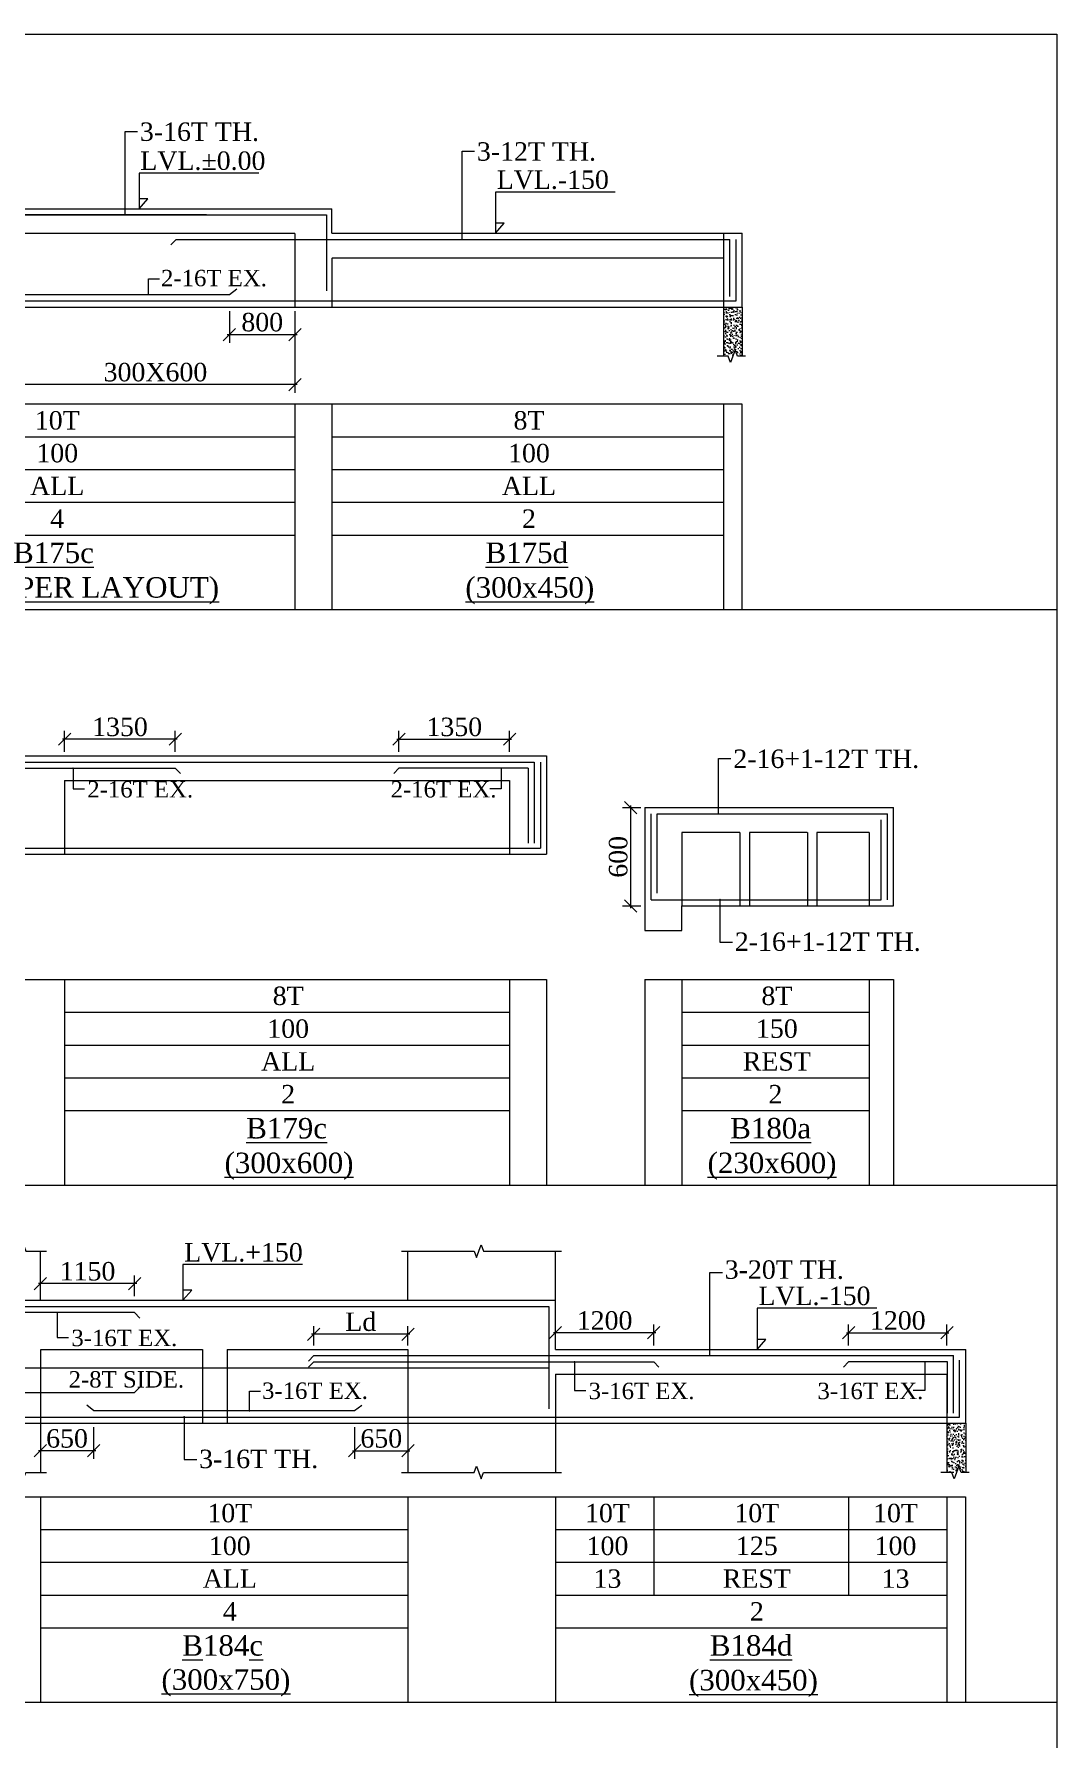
# Model space of a CAD drawing. Header units: millimetres. Extents: x 9781889 to 10654170, y -7832723 to -7608561.
# Drawn here: x 10527011 to 10539493, y -7781024 to -7760218 of the extents above; entities that cross this region are included whole.
import ezdxf
from ezdxf.enums import TextEntityAlignment as Align

# ---------------------------------------------------------------- set-up
doc = ezdxf.new("R2010")
doc.units = ezdxf.units.MM
doc.header["$LTSCALE"] = 10
doc.header["$PDMODE"] = 3
doc.linetypes.add('HIDDEN', pattern=[0.375, 0.25, -0.125])
for name, color, linetype, lineweight in [('LVL', 3, 'Continuous', 0), ('S-CUT OUT LINE', 9, 'Continuous', 0), ('S-DIM L.S.', 7, 'Continuous', 0), ('S-HATCH', 8, 'Continuous', 0), ('S-L.S.SECTION', 5, 'Continuous', 0), ('S-L.S.SLAB LINE', 252, 'HIDDEN', 0), ('S-L.S.STEEL', 1, 'Continuous', 9), ('S-L.S.STEEL 1', 6, 'Continuous', 0), ('S-SECTION MARK', 7, 'Continuous', 0), ('S-SHEET', 251, 'Continuous', 0), ('S-TEXT', 7, 'Continuous', 0), ('S-TEXT L.S. BEAM NO.', 30, 'Continuous', 0), ('S-TEXT. L.S.', 7, 'Continuous', 0)]:
    doc.layers.add(name, color=color, linetype=linetype, lineweight=lineweight)
doc.styles.add('135', font='arial.ttf', dxfattribs={"width": 0.8, "height": 135})
doc.styles.get("Standard").update_dxf_attribs({"font": 'arial.ttf'})
doc.styles.add('TEXT', font='times.ttf')
doc.dimstyles.new('75', dxfattribs={"dimtxt": 135, "dimasz": 90, "dimexe": 0.1, "dimexo": 0.03, "dimgap": 0.09, "dimtad": 1, "dimdec": 0, "dimzin": 0, "dimdsep": 46, "dimtxsty": '135', "dimblk": 'ARCHTICK', "dimcen": 0.09, "dimclrd": 256, "dimclre": 256, "dimclrt": 256, "dimadec": 0, "dimazin": 0, "dimtfac": 1, "dimtdec": 0, "dimtofl": 0, "dimtmove": 1, "dimatfit": 3, "dimldrblk": 'DOTSMALL', "dimfxl": 1, "dimtolj": 1, "dimtzin": 0, "dimlwd": -1, "dimlwe": -1, "dimarcsym": 0})
doc.dimstyles.new('SETU_1', dxfattribs={"dimtxt": 200, "dimasz": 150, "dimexe": 100, "dimexo": 50, "dimgap": 35, "dimtad": 1, "dimdec": 0, "dimzin": 0, "dimdsep": 46, "dimtxsty": 'Standard', "dimblk": 'OBLIQUE', "dimcen": 150, "dimdle": 25, "dimclrd": 256, "dimclre": 7, "dimclrt": 256, "dimadec": 0, "dimazin": 0, "dimtfac": 1, "dimtdec": 0, "dimtofl": 0, "dimtmove": 1, "dimatfit": 3, "dimfxl": 1, "dimtolj": 1, "dimtzin": 0, "dimlwd": -1, "dimlwe": 5, "dimarcsym": 1})

# ---------------------------------------------------------------- blocks, each defined once
blk = doc.blocks.new('_Oblique')
at = {"color": 0, "linetype": 'ByBlock', "lineweight": -2}
blk.add_line((-0.5, -0.5), (0.5, 0.5), dxfattribs=at)
blk = doc.blocks.new('*D1012')
at = {"layer": 'Defpoints', "color": 0, "transparency": 16777216}
for p in [(10532814, -7768823), (10531464, -7769027, 0), (10532814, -7769027, 0)]:
    blk.add_point(p, dxfattribs=at)
at = {"layer": 'S-DIM L.S.', "color": 7, "lineweight": 5, "transparency": 16777216}
for p, q in [((10531464, -7768977), (10531464, -7768723)), ((10532814, -7768977), (10532814, -7768723))]:
    blk.add_line(p, q, dxfattribs=at)
at = {"layer": 'S-DIM L.S.', "transparency": 16777216}
blk.add_line((10531439, -7768823), (10532839, -7768823), dxfattribs=at)
at = {"layer": 'S-DIM L.S.', "transparency": 16777216, "xscale": 150, "yscale": 150, "zscale": 150, "rotation": 180}
blk.add_blockref('_Oblique', (10531464, -7768823), dxfattribs=at)
at = {"layer": 'S-DIM L.S.', "transparency": 16777216, "xscale": 150, "yscale": 150, "zscale": 150}
blk.add_blockref('_Oblique', (10532814, -7768823), dxfattribs=at)
at = {"layer": 'S-DIM L.S.', "transparency": 16777216, "insert": (10532139, -7768674), "char_height": 225, "attachment_point": 5, "style": 'TEXT'}
blk.add_mtext('\\A1;1350', dxfattribs=at)
blk = doc.blocks.new('_ArchTick')
at = {"color": 0, "linetype": 'ByBlock', "const_width": 0.15}
blk.add_lwpolyline([(-0.5, -0.5), (0.5, 0.5)], dxfattribs=at)
blk = doc.blocks.new('*D1016')
at = {"layer": 'Defpoints', "color": 0, "transparency": 16777216}
for p in [(10534465, -7769659), (10534290, -7770859), (10534465, -7770859)]:
    blk.add_point(p, dxfattribs=at)
at = {"layer": 'S-DIM L.S.', "color": 7, "lineweight": 5, "transparency": 16777216}
for p, q in [((10534415, -7769659), (10534190, -7769659)), ((10534415, -7770859), (10534190, -7770859))]:
    blk.add_line(p, q, dxfattribs=at)
at = {"layer": 'S-DIM L.S.', "transparency": 16777216}
blk.add_line((10534290, -7769634), (10534290, -7770884), dxfattribs=at)
at = {"layer": 'S-DIM L.S.', "transparency": 16777216, "xscale": 150, "yscale": 150, "zscale": 150}
for p, rotation in [((10534290, -7769659), 90), ((10534290, -7770859), 270)]:
    blk.add_blockref('_Oblique', p, dxfattribs=dict(at, rotation=rotation))
at = {"layer": 'S-DIM L.S.', "transparency": 16777216, "insert": (10534140, -7770259), "char_height": 225, "attachment_point": 5, "rotation": 90, "style": 'TEXT'}
blk.add_mtext('\\A1;600', dxfattribs=at)
blk = doc.blocks.new('*D1216')
at = {"layer": 'Defpoints', "color": 0, "transparency": 16777216}
for p in [(10527384, -7768823), (10527384, -7769027, 0), (10528734, -7769027, 0)]:
    blk.add_point(p, dxfattribs=at)
at = {"layer": 'S-DIM L.S.', "color": 7, "lineweight": 5, "transparency": 16777216}
for p, q in [((10527384, -7768977), (10527384, -7768723)), ((10528734, -7768977), (10528734, -7768723))]:
    blk.add_line(p, q, dxfattribs=at)
at = {"layer": 'S-DIM L.S.', "transparency": 16777216}
blk.add_line((10528759, -7768823), (10527359, -7768823), dxfattribs=at)
at = {"layer": 'S-DIM L.S.', "transparency": 16777216, "xscale": 150, "yscale": 150, "zscale": 150, "rotation": 180}
blk.add_blockref('_Oblique', (10527384, -7768823), dxfattribs=at)
at = {"layer": 'S-DIM L.S.', "transparency": 16777216, "xscale": 150, "yscale": 150, "zscale": 150}
blk.add_blockref('_Oblique', (10528734, -7768823), dxfattribs=at)
at = {"layer": 'S-DIM L.S.', "transparency": 16777216, "insert": (10528059, -7768674), "char_height": 225, "attachment_point": 5, "style": 'TEXT'}
blk.add_mtext('\\A1;1350', dxfattribs=at)
blk = doc.blocks.new('*D1808')
at = {"layer": 'Defpoints', "color": 0, "transparency": 16777216}
for p in [(10529394, -7763549, 0), (10530195, -7763549, 0), (10530195, -7763885)]:
    blk.add_point(p, dxfattribs=at)
at = {"layer": 'S-DIM L.S.', "color": 7, "lineweight": 5, "transparency": 16777216}
for p, q in [((10529394, -7763599), (10529394, -7763985)), ((10530195, -7763599), (10530195, -7763985))]:
    blk.add_line(p, q, dxfattribs=at)
at = {"layer": 'S-DIM L.S.', "transparency": 16777216}
blk.add_line((10529369, -7763885), (10530220, -7763885), dxfattribs=at)
at = {"layer": 'S-DIM L.S.', "transparency": 16777216, "xscale": 150, "yscale": 150, "zscale": 150, "rotation": 180}
blk.add_blockref('_Oblique', (10529394, -7763885), dxfattribs=at)
at = {"layer": 'S-DIM L.S.', "transparency": 16777216, "xscale": 150, "yscale": 150, "zscale": 150}
blk.add_blockref('_Oblique', (10530195, -7763885), dxfattribs=at)
at = {"layer": 'S-DIM L.S.', "transparency": 16777216, "insert": (10529795, -7763735), "char_height": 225, "attachment_point": 5, "style": 'TEXT'}
blk.add_mtext('\\A1;800', dxfattribs=at)
blk = doc.blocks.new('*D1805')
at = {"layer": 'Defpoints', "color": 0, "transparency": 16777216}
for p in [(10530195, -7763549, 0), (10526790, -7764149, 0), (10526790, -7764495)]:
    blk.add_point(p, dxfattribs=at)
at = {"layer": 'S-DIM L.S.', "color": 7, "lineweight": 5, "transparency": 16777216}
for p, q in [((10530195, -7763599), (10530195, -7764595)), ((10526790, -7764199), (10526790, -7764595))]:
    blk.add_line(p, q, dxfattribs=at)
at = {"layer": 'S-DIM L.S.', "transparency": 16777216}
blk.add_line((10530220, -7764495), (10526765, -7764495), dxfattribs=at)
at = {"layer": 'S-DIM L.S.', "transparency": 16777216, "xscale": 150, "yscale": 150, "zscale": 150, "rotation": 180}
blk.add_blockref('_Oblique', (10526790, -7764495), dxfattribs=at)
at = {"layer": 'S-DIM L.S.', "transparency": 16777216, "xscale": 150, "yscale": 150, "zscale": 150}
blk.add_blockref('_Oblique', (10530195, -7764495), dxfattribs=at)
at = {"layer": 'S-DIM L.S.', "transparency": 16777216, "insert": (10528492, -7764345), "char_height": 225, "attachment_point": 5, "style": 'TEXT'}
blk.add_mtext('\\A1;300X600', dxfattribs=at)
blk = doc.blocks.new('*D1816')
at = {"layer": 'Defpoints', "color": 0, "transparency": 16777216}
for p in [(10527088, -7775467), (10527088, -7775671, 0), (10528238, -7775671, 0)]:
    blk.add_point(p, dxfattribs=at)
at = {"layer": 'S-DIM L.S.', "color": 7, "lineweight": 5, "transparency": 16777216}
for p, q in [((10527088, -7775621), (10527088, -7775367)), ((10528238, -7775621), (10528238, -7775367))]:
    blk.add_line(p, q, dxfattribs=at)
at = {"layer": 'S-DIM L.S.', "transparency": 16777216}
blk.add_line((10528263, -7775467), (10527063, -7775467), dxfattribs=at)
at = {"layer": 'S-DIM L.S.', "transparency": 16777216, "xscale": 150, "yscale": 150, "zscale": 150, "rotation": 180}
blk.add_blockref('_Oblique', (10527088, -7775467), dxfattribs=at)
at = {"layer": 'S-DIM L.S.', "transparency": 16777216, "xscale": 150, "yscale": 150, "zscale": 150}
blk.add_blockref('_Oblique', (10528238, -7775467), dxfattribs=at)
at = {"layer": 'S-DIM L.S.', "transparency": 16777216, "insert": (10527663, -7775318), "char_height": 225, "attachment_point": 5, "style": 'TEXT'}
blk.add_mtext('\\A1;1150', dxfattribs=at)
blk = doc.blocks.new('*D1818')
at = {"layer": 'Defpoints', "color": 0, "transparency": 16777216}
for p in [(10530923, -7777171, 0), (10531573, -7777171, 0), (10531573, -7777507)]:
    blk.add_point(p, dxfattribs=at)
at = {"layer": 'S-DIM L.S.', "color": 7, "lineweight": 5, "transparency": 16777216}
for p, q in [((10530923, -7777221), (10530923, -7777607)), ((10531573, -7777221), (10531573, -7777607))]:
    blk.add_line(p, q, dxfattribs=at)
at = {"layer": 'S-DIM L.S.', "transparency": 16777216}
blk.add_line((10530898, -7777507), (10531598, -7777507), dxfattribs=at)
at = {"layer": 'S-DIM L.S.', "transparency": 16777216, "xscale": 150, "yscale": 150, "zscale": 150, "rotation": 180}
blk.add_blockref('_Oblique', (10530923, -7777507), dxfattribs=at)
at = {"layer": 'S-DIM L.S.', "transparency": 16777216, "xscale": 150, "yscale": 150, "zscale": 150}
blk.add_blockref('_Oblique', (10531573, -7777507), dxfattribs=at)
at = {"layer": 'S-DIM L.S.', "transparency": 16777216, "insert": (10531248, -7777358), "char_height": 225, "attachment_point": 5, "style": 'TEXT'}
blk.add_mtext('\\A1;650', dxfattribs=at)
blk = doc.blocks.new('*D1819')
at = {"layer": 'Defpoints', "color": 0, "transparency": 16777216}
for p in [(10527088, -7777171, 0), (10527738, -7777171, 0), (10527088, -7777507)]:
    blk.add_point(p, dxfattribs=at)
at = {"layer": 'S-DIM L.S.', "color": 7, "lineweight": 5, "transparency": 16777216}
for p, q in [((10527088, -7777221), (10527088, -7777607)), ((10527738, -7777221), (10527738, -7777607))]:
    blk.add_line(p, q, dxfattribs=at)
at = {"layer": 'S-DIM L.S.', "transparency": 16777216}
blk.add_line((10527763, -7777507), (10527063, -7777507), dxfattribs=at)
at = {"layer": 'S-DIM L.S.', "transparency": 16777216, "xscale": 150, "yscale": 150, "zscale": 150, "rotation": 180}
blk.add_blockref('_Oblique', (10527088, -7777507), dxfattribs=at)
at = {"layer": 'S-DIM L.S.', "transparency": 16777216, "xscale": 150, "yscale": 150, "zscale": 150}
blk.add_blockref('_Oblique', (10527738, -7777507), dxfattribs=at)
at = {"layer": 'S-DIM L.S.', "transparency": 16777216, "insert": (10527413, -7777358), "char_height": 225, "attachment_point": 5, "style": 'TEXT'}
blk.add_mtext('\\A1;650', dxfattribs=at)
blk = doc.blocks.new('*D1820')
at = {"layer": 'Defpoints', "color": 0, "transparency": 16777216}
for p in [(10533373, -7776067), (10533373, -7776271, 0), (10534573, -7776271, 0)]:
    blk.add_point(p, dxfattribs=at)
at = {"layer": 'S-DIM L.S.', "color": 7, "lineweight": 5, "transparency": 16777216}
for p, q in [((10533373, -7776221), (10533373, -7775967)), ((10534573, -7776221), (10534573, -7775967))]:
    blk.add_line(p, q, dxfattribs=at)
at = {"layer": 'S-DIM L.S.', "transparency": 16777216}
blk.add_line((10534598, -7776067), (10533348, -7776067), dxfattribs=at)
at = {"layer": 'S-DIM L.S.', "transparency": 16777216, "xscale": 150, "yscale": 150, "zscale": 150, "rotation": 180}
blk.add_blockref('_Oblique', (10533373, -7776067), dxfattribs=at)
at = {"layer": 'S-DIM L.S.', "transparency": 16777216, "xscale": 150, "yscale": 150, "zscale": 150}
blk.add_blockref('_Oblique', (10534573, -7776067), dxfattribs=at)
at = {"layer": 'S-DIM L.S.', "transparency": 16777216, "insert": (10533973, -7775918), "char_height": 225, "attachment_point": 5, "style": 'TEXT'}
blk.add_mtext('\\A1;1200', dxfattribs=at)
blk = doc.blocks.new('*D1821')
at = {"layer": 'Defpoints', "color": 0, "transparency": 16777216}
for p in [(10538151, -7776067), (10536951, -7776271, 0), (10538151, -7776271, 0)]:
    blk.add_point(p, dxfattribs=at)
at = {"layer": 'S-DIM L.S.', "color": 7, "lineweight": 5, "transparency": 16777216}
for p, q in [((10536951, -7776221), (10536951, -7775967)), ((10538151, -7776221), (10538151, -7775967))]:
    blk.add_line(p, q, dxfattribs=at)
at = {"layer": 'S-DIM L.S.', "transparency": 16777216}
blk.add_line((10536926, -7776067), (10538176, -7776067), dxfattribs=at)
at = {"layer": 'S-DIM L.S.', "transparency": 16777216, "xscale": 150, "yscale": 150, "zscale": 150, "rotation": 180}
blk.add_blockref('_Oblique', (10536951, -7776067), dxfattribs=at)
at = {"layer": 'S-DIM L.S.', "transparency": 16777216, "xscale": 150, "yscale": 150, "zscale": 150}
blk.add_blockref('_Oblique', (10538151, -7776067), dxfattribs=at)
at = {"layer": 'S-DIM L.S.', "transparency": 16777216, "insert": (10537551, -7775918), "char_height": 225, "attachment_point": 5, "style": 'TEXT'}
blk.add_mtext('\\A1;1200', dxfattribs=at)
blk = doc.blocks.new('*D1825')
at = {"layer": 'Defpoints', "color": 0, "transparency": 16777216}
for p in [(10530423, -7776086), (10530423, -7776271, 0), (10531573, -7776271, 0)]:
    blk.add_point(p, dxfattribs=at)
at = {"layer": 'S-DIM L.S.', "color": 7, "lineweight": 5, "transparency": 16777216}
for p, q in [((10530423, -7776221), (10530423, -7775986)), ((10531573, -7776221), (10531573, -7775986))]:
    blk.add_line(p, q, dxfattribs=at)
at = {"layer": 'S-DIM L.S.', "transparency": 16777216}
blk.add_line((10531598, -7776086), (10530398, -7776086), dxfattribs=at)
at = {"layer": 'S-DIM L.S.', "transparency": 16777216, "xscale": 150, "yscale": 150, "zscale": 150, "rotation": 180}
blk.add_blockref('_Oblique', (10530423, -7776086), dxfattribs=at)
at = {"layer": 'S-DIM L.S.', "transparency": 16777216, "xscale": 150, "yscale": 150, "zscale": 150}
blk.add_blockref('_Oblique', (10531573, -7776086), dxfattribs=at)
at = {"layer": 'S-DIM L.S.', "transparency": 16777216, "insert": (10530998, -7775934), "char_height": 225, "attachment_point": 5, "style": 'TEXT'}
blk.add_mtext('\\A1;Ld', dxfattribs=at)

msp = doc.modelspace()

# ---------------------------------------------------------------- hatches: boundary and pattern name
at = {"layer": 'S-HATCH'}
h = msp.add_hatch(dxfattribs=at)
h.set_pattern_fill('AR-CONC', color=256, scale=0.5)
h.set_pattern_definition([(50, (738613.92, -34931.605), (91.0923345, -7.96954277), [9.525, -104.775]), (355, (738613.92, -34931.605), (-17.6217107, 95.5284226), [7.62, -83.8202921]), (100.4514447, (738621.51, -34932.27), (73.47062355, 87.55887596), [8.0950044, -89.0451223]), (46.1842, (738613.92, -34906.2), (135.5395204, -21.021164), [14.2875, -157.1625]), (96.6355576, (738625.21, -34907.96), (118.702067, 123.7130623), [12.1425116, -133.5678041]), (351.1841512, (738613.92, -34906.2), (118.702067, 123.7130623), [11.4299835, -125.729866]), (21, (738626.62, -34912.555), (75.80719563, -51.1325991), [9.525, -104.775]), (326, (738626.62, -34912.555), (30.9010142, 92.09398306), [7.62, -83.82]), (71.451445, (738632.94, -34916.82), (106.70820964, 40.96138444), [8.0950044, -89.0449688]), (37.5, (738613.92, -34931.605), (1.544301625, 42.27751944), [0, -82.804, 0, -85.09, 0, -84.1375]), (7.5, (738613.92, -34931.605), (33.40983126, 50.09028741), [0, -48.514, 0, -80.899, 0, -32.0675]), (327.5, (738585.6, -34931.605), (67.79529758, -2.864372), [0, -31.75, 0, -99.06, 0, -131.445]), (317.5, (738572.9, -34931.605), (74.0645907, 12.71324552), [0, -41.275, 0, -65.786, 0, -93.345])])
h.paths.add_polyline_path([(10535422.6, -7764148.7), (10535538.4, -7764148.7), (10535566.4, -7764071.9), (10535594.3, -7764148.7), (10535652.6, -7764148.7), (10535652.6, -7763548.7), (10535422.6, -7763548.7)])
h = msp.add_hatch(dxfattribs=at)
h.set_pattern_fill('AR-CONC', color=256, scale=0.5)
h.set_pattern_definition([(50, (743395.87, -48553.74), (91.0923345, -7.96954277), [9.525, -104.775]), (355, (743395.87, -48553.74), (-17.6217107, 95.5284226), [7.62, -83.8202921]), (100.4514447, (743403.465, -48554.41), (73.47062355, 87.55887596), [8.0950044, -89.0451223]), (46.1842, (743395.87, -48528.34), (135.5395204, -21.021164), [14.2875, -157.1625]), (96.6355576, (743407.17, -48530.1), (118.702067, 123.7130623), [12.1425116, -133.5678041]), (351.1841512, (743395.87, -48528.34), (118.702067, 123.7130623), [11.4299835, -125.729866]), (21, (743408.57, -48534.69), (75.80719563, -51.1325991), [9.525, -104.775]), (326, (743408.57, -48534.69), (30.9010142, 92.09398306), [7.62, -83.82]), (71.451445, (743414.89, -48538.95), (106.70820964, 40.96138444), [8.0950044, -89.0449688]), (37.5, (743395.874, -48553.743), (1.544301625, 42.27751944), [0, -82.804, 0, -85.09, 0, -84.1375]), (7.5, (743395.874, -48553.743), (33.40983126, 50.09028741), [0, -48.514, 0, -80.899, 0, -32.0675]), (327.5, (743367.553, -48553.743), (67.79529758, -2.864372), [0, -31.75, 0, -99.06, 0, -131.445]), (317.5, (743354.85, -48553.74), (74.0645907, 12.71324552), [0, -41.275, 0, -65.786, 0, -93.345])])
h.paths.add_polyline_path([(10538151, -7777770.9), (10538266.8, -7777770.9), (10538294.8, -7777694), (10538322.7, -7777770.9), (10538381, -7777770.9), (10538381, -7777170.9), (10538151, -7777170.9)])

# ---------------------------------------------------------------- linework, layer by layer
at = {"layer": 'LVL', "linetype": 'Continuous', "elevation": 0}
for points in [[(10529753, -7761913.7), (10528291.8, -7761913.7), (10528291.8, -7762348.7), (10528399.9, -7762226.7), (10528291.8, -7762226.7)], [(10534102, -7762145.3), (10532640.8, -7762145.3), (10532640.8, -7762648.7), (10532749, -7762526.7), (10532640.8, -7762526.7)], [(10530288.4, -7775235.9), (10528827.2, -7775235.9), (10528827.2, -7775670.9), (10528935.3, -7775548.8), (10528827.2, -7775548.8)], [(10537295.4, -7775767.5), (10535834.2, -7775767.5), (10535834.2, -7776270.9), (10535942.3, -7776148.8), (10535834.2, -7776148.8)]]:
    msp.add_lwpolyline(points, dxfattribs=at)
at = {"layer": 'S-CUT OUT LINE', "color": 1, "elevation": 0}
for points in [[(10535692, -7764148.7), (10535594.3, -7764148.7), (10535566.4, -7764071.9), (10535510.4, -7764225.6), (10535482.4, -7764148.7), (10535347.6, -7764148.7)], [(10538420.4, -7777770.9), (10538322.7, -7777770.9), (10538294.8, -7777694), (10538238.8, -7777847.7), (10538210.9, -7777770.9), (10538076, -7777770.9)]]:
    msp.add_lwpolyline(points, dxfattribs=at)
at = {"layer": 'S-CUT OUT LINE', "color": 5, "elevation": 0}
for points in [[(10526559.8, -7775070.9), (10526798.7, -7775070.9), (10526826.7, -7775147.7), (10526882.6, -7774994), (10526910.6, -7775070.9), (10527163.1, -7775070.9)], [(10531494.9, -7775070.9), (10532381.5, -7775070.9), (10532409.5, -7775147.7), (10532465.4, -7774994), (10532493.4, -7775070.9), (10533448.1, -7775070.9)], [(10526559.8, -7777770.9), (10526798.7, -7777770.9), (10526826.7, -7777694), (10526882.6, -7777847.7), (10526910.6, -7777770.9), (10527163.1, -7777770.9)], [(10531494.9, -7777770.9), (10532381.5, -7777770.9), (10532409.5, -7777694), (10532465.4, -7777847.7), (10532493.4, -7777770.9), (10533448.1, -7777770.9)]]:
    msp.add_lwpolyline(points, dxfattribs=at)
at = {"layer": 'S-L.S.SECTION'}
for p, q in [((10526789.6, -7762348.7, 0), (10530644.6, -7762348.7, 0)), ((10530644.6, -7762648.7, 0), (10530644.6, -7762348.7, 0)), ((10530644.6, -7762648.7, 0), (10535652.6, -7762648.7, 0)), ((10535652.6, -7763548.7, 0), (10535652.6, -7762648.7, 0)), ((10535652.6, -7763548.7, 0), (10535652.6, -7762648.7, 0)), ((10513039.6, -7763548.7, 0), (10535648.5, -7763548.7, 0)), ((10515933, -7769026.8, 0), (10533264.1, -7769026.8, 0)), ((10533264.1, -7769026.8, 0), (10533264.1, -7770226.8, 0)), ((10534464.8, -7769658.7, 0), (10537499.8, -7769658.7, 0)), ((10534464.9, -7769658.7, 0), (10534464.9, -7770858.7, 0)), ((10537499.8, -7770858.7, 0), (10537499.8, -7769658.7, 0)), ((10516383.1, -7770226.8, 0), (10533264.1, -7770226.8, 0)), ((10534464.8, -7770858.7, 0), (10534464.9, -7770858.7, 0)), ((10534914.9, -7770858.7, 0), (10537499.8, -7770858.7, 0)), ((10527088.1, -7775670.9, 0), (10527088.1, -7775070.9, 0)), ((10531573.1, -7775670.9, 0), (10531573.1, -7775070.9, 0)), ((10533373.1, -7776270.9, 0), (10533373.1, -7775070.9, 0)), ((10519363.1, -7775670.9, 0), (10533373.1, -7775670.9, 0)), ((10533373.1, -7776270.9, 0), (10538381, -7776270.9, 0)), ((10538381, -7777170.9, 0), (10538381, -7776270.9, 0)), ((10538381, -7777170.9, 0), (10538381, -7776270.9, 0)), ((10526638.1, -7777170.9, 0), (10538376.9, -7777170.9, 0)), ((10527088.1, -7777170.9, 0), (10527088.1, -7777770.9, 0)), ((10531573.1, -7777170.9, 0), (10531573.1, -7777770.9, 0)), ((10533373.1, -7777170.9, 0), (10533373.1, -7777770.9, 0))]:
    msp.add_line(p, q, dxfattribs=at)
at = {"layer": 'S-L.S.SECTION', "color": 1}
for p, q in [((10535422.6, -7763548.7, 0), (10535422.6, -7764148.7, 0)), ((10535652.6, -7763548.7, 0), (10535652.6, -7764148.7, 0)), ((10538151, -7777170.9, 0), (10538151, -7777770.9, 0)), ((10538381, -7777170.9, 0), (10538381, -7777770.9, 0))]:
    msp.add_line(p, q, dxfattribs=at)
at = {"layer": 'S-L.S.SECTION', "elevation": 0}
msp.add_lwpolyline([(10534464.9, -7770858.7), (10534464.9, -7771158.7), (10534914.9, -7771158.7), (10534914.9, -7770858.7)], dxfattribs=at)
at = {"layer": 'S-L.S.SLAB LINE', "ltscale": 0.3}
for p, q in [((10524359.6, -7762648.7, 0), (10530194.6, -7762648.7, 0)), ((10530194.6, -7762648.7, 0), (10530194.6, -7763548.7, 0)), ((10535422.6, -7762648.7, 0), (10535422.6, -7763548.7, 0)), ((10535422.6, -7762648.7, 0), (10535422.6, -7763548.7, 0)), ((10535422.6, -7762648.7, 0), (10535422.6, -7763548.7, 0)), ((10530644.6, -7762948.7, 0), (10535422.6, -7762948.7, 0)), ((10530644.6, -7762948.7, 0), (10530644.6, -7763548.7, 0)), ((10527384.1, -7769326.8, 0), (10532814.1, -7769326.8, 0)), ((10527384.1, -7769326.8, 0), (10527384.1, -7770226.8, 0)), ((10532814.1, -7769326.8, 0), (10532814.1, -7770226.8, 0)), ((10534464.8, -7769958.7, 0), (10534464.9, -7769958.7, 0)), ((10534914.8, -7769958.7, 0), (10535624.8, -7769958.7, 0)), ((10534914.9, -7769958.7, 0), (10534914.9, -7770858.7, 0)), ((10535624.8, -7769958.7), (10535624.8, -7770858.7)), ((10535739.8, -7769958.7, 0), (10536449.8, -7769958.7, 0)), ((10535739.8, -7769958.7), (10535739.8, -7770858.7)), ((10536449.8, -7769958.7), (10536449.8, -7770858.7)), ((10536564.8, -7769958.7, 0), (10537199.8, -7769958.7, 0)), ((10536564.8, -7769958.7, 0), (10536564.8, -7770858.7, 0)), ((10537199.8, -7769958.7), (10537199.8, -7770858.7)), ((10527088.1, -7776270.9, 0), (10529068.1, -7776270.9, 0)), ((10527088.1, -7776270.9, 0), (10527088.1, -7777170.9, 0)), ((10529068.1, -7776270.9, 0), (10529068.1, -7777170.9, 0)), ((10529368.1, -7776270.9, 0), (10531573.1, -7776270.9, 0)), ((10529368.1, -7776270.9, 0), (10529368.1, -7777170.9, 0)), ((10531573.2, -7776270.9, 0), (10531573.2, -7777170.9, 0)), ((10533373.1, -7776570.9, 0), (10538151, -7776570.9, 0)), ((10533373.1, -7776570.9, 0), (10533373.1, -7777170.9, 0)), ((10538151, -7776570.9, 0), (10538151, -7777170.9, 0)), ((10538151, -7776570.9, 0), (10538151, -7777170.9, 0)), ((10538151, -7776570.9, 0), (10538151, -7777170.9, 0)), ((10538151, -7776570.9, 0), (10538151, -7777170.9, 0))]:
    msp.add_line(p, q, dxfattribs=at)
at = {"layer": 'S-L.S.STEEL'}
for p, q in [((10528744.6, -7762723.7, 0), (10528681.4, -7762790.6, 0)), ((10528744.6, -7762723.7, 0), (10535502.6, -7762723.7, 0)), ((10535502.6, -7763421.3, 0), (10535502.6, -7762723.7, 0)), ((10535577.6, -7763473.7, 0), (10535577.6, -7762726, 0)), ((10513114.6, -7763473.7, 0), (10535577.6, -7763473.7, 0)), ((10516083, -7769101.8, 0), (10533114.1, -7769101.8, 0)), ((10533114.1, -7769101.8, 0), (10533114.1, -7770092.3, 0)), ((10533189.1, -7769103.1, 0), (10533189.1, -7770151.8, 0)), ((10533039.1, -7769176.8, 0), (10533039.1, -7770092.3, 0)), ((10534539.8, -7770783.7, 0), (10534539.8, -7769733.7, 0)), ((10534614.8, -7769733.7, 0), (10537424.8, -7769733.7, 0)), ((10534614.8, -7770704, 0), (10534614.8, -7769733.7, 0)), ((10537424.8, -7770783.7, 0), (10537424.8, -7769733.7, 0)), ((10537349.8, -7770783.7, 0), (10537349.8, -7769808.7, 0)), ((10516008, -7770151.8, 0), (10533189.1, -7770151.8, 0)), ((10534539.8, -7770783.7, 0), (10537349.8, -7770783.7, 0)), ((10528238.2, -7775820.9, 0), (10525338, -7775820.9, 0)), ((10528238.2, -7775820.9, 0), (10528301.4, -7775887.7, 0)), ((10530423, -7776345.9, 0), (10530359.8, -7776412.7, 0)), ((10530423, -7776420.9, 0), (10530359.8, -7776487.7, 0)), ((10530423, -7776345.9, 0), (10538231, -7776345.9, 0)), ((10530423, -7776420.9, 0), (10534573.2, -7776420.9, 0)), ((10534573.2, -7776420.9, 0), (10534636.4, -7776487.7, 0)), ((10536950.9, -7776420.9, 0), (10536887.7, -7776487.7, 0)), ((10538156, -7776420.9, 0), (10536950.9, -7776420.9, 0)), ((10538156, -7777050.1, 0), (10538156, -7776420.9, 0)), ((10538231, -7777050.1, 0), (10538231, -7776345.9, 0)), ((10538306, -7777095.9, 0), (10538306, -7776402.6, 0)), ((10519611.7, -7776795.9, 0), (10528238.2, -7776795.9, 0)), ((10528301.4, -7776729, 0), (10528238.2, -7776795.9, 0)), ((10526722.7, -7777095.9, 0), (10538306, -7777095.9, 0))]:
    msp.add_line(p, q, dxfattribs=at)
at = {"layer": 'S-L.S.STEEL', "elevation": 0}
for points in [[(10529484, -7763330.5), (10529394.5, -7763398.7), (10525159.7, -7763398.7), (10525077.7, -7763328)], [(10531012.5, -7776952.7), (10530923, -7777020.9), (10527738.3, -7777020.9), (10527656.3, -7776950.2)]]:
    msp.add_lwpolyline(points, dxfattribs=at)
at = {"layer": 'S-L.S.STEEL'}
for points in [[(10529115.6, -7762423.7, 0), (10525093.9, -7762423.7, 0), (10525030.8, -7762490.6, 0)], [(10525093.9, -7762423.7, 0), (10530577.4, -7762423.7, 0), (10530577.4, -7763350.9, 0)], [(10525584.1, -7769176.8, 0), (10528734.1, -7769176.8, 0), (10528797.3, -7769243.6, 0)], [(10533039.1, -7769176.8, 0), (10531464.1, -7769176.8, 0), (10531400.9, -7769243.6, 0)], [(10519452.6, -7775745.9, 0), (10533291.2, -7775745.9, 0), (10533291.2, -7776996, 0)]]:
    msp.add_polyline3d(points, dxfattribs=at)
at = {"layer": 'S-L.S.STEEL 1'}
msp.add_line((10526722.7, -7776493.3, 0), (10533291.2, -7776493.3, 0), dxfattribs=at)
at = {"layer": 'S-SHEET'}
for p, q in [((10513039.6, -7764732, 0), (10535648.5, -7764732, 0)), ((10530194.6, -7764732, 0), (10530194.6, -7767241.3, 0)), ((10530644.6, -7764732, 0), (10530644.6, -7767241.3, 0)), ((10535422.6, -7764732, 0), (10535422.6, -7767241.3, 0)), ((10535648.5, -7764732, 0), (10535648.5, -7767241.3, 0)), ((10524359.6, -7765132, 0), (10530194.6, -7765132, 0)), ((10530644.6, -7765132, 0), (10535422.6, -7765132, 0)), ((10524359.6, -7765532, 0), (10530194.6, -7765532, 0)), ((10530644.6, -7765532, 0), (10535422.6, -7765532, 0)), ((10524359.6, -7765932, 0), (10530194.6, -7765932, 0)), ((10530644.6, -7765932, 0), (10535422.6, -7765932, 0)), ((10524359.6, -7766332, 0), (10530194.6, -7766332, 0)), ((10530644.6, -7766332, 0), (10535422.6, -7766332, 0)), ((10488158.7, -7767241.3), (10539492.8, -7767241.3)), ((10513039.6, -7767241.3, 0), (10535648.5, -7767241.3, 0)), ((10515933, -7771755.2, 0), (10533264.1, -7771755.2, 0)), ((10527384.1, -7771755.2, 0), (10527384.1, -7774264.5, 0)), ((10532814.1, -7771755.2, 0), (10532814.1, -7774264.5, 0)), ((10533264.1, -7771755.2, 0), (10533264.1, -7774264.5, 0)), ((10534464.8, -7771755.2, 0), (10537499.8, -7771755.2, 0)), ((10534464.8, -7771755.2), (10534464.8, -7774264.5)), ((10534914.8, -7771755.2), (10534914.8, -7774264.5)), ((10537199.8, -7771755.2), (10537199.8, -7774264.5)), ((10537499.8, -7771755.2), (10537499.8, -7774264.5)), ((10527384.1, -7772155.2, 0), (10532814.1, -7772155.2, 0)), ((10534914.8, -7772155.2, 0), (10537199.8, -7772155.2, 0)), ((10527384.1, -7772555.2, 0), (10532814.1, -7772555.2, 0)), ((10534914.8, -7772555.2, 0), (10537199.8, -7772555.2, 0)), ((10527384.1, -7772955.2, 0), (10532814.1, -7772955.2, 0)), ((10534914.8, -7772955.2, 0), (10537199.8, -7772955.2, 0)), ((10527384.1, -7773355.2, 0), (10532814.1, -7773355.2, 0)), ((10534914.8, -7773355.2, 0), (10537199.8, -7773355.2, 0)), ((10488158.7, -7774264.5), (10539492.8, -7774264.5)), ((10515933, -7774264.5), (10533264.1, -7774264.5, 0)), ((10534464.8, -7774264.5, 0), (10537499.8, -7774264.5, 0)), ((10515768.1, -7778067.4, 0), (10538376.9, -7778067.4, 0)), ((10527088.1, -7778067.4, 0), (10527088.1, -7780576.7, 0)), ((10531573.1, -7778067.4, 0), (10531573.1, -7780576.7, 0)), ((10533373.1, -7778067.4, 0), (10533373.1, -7780576.7, 0)), ((10534573.1, -7778067.4, 0), (10534573.1, -7779267.4, 0)), ((10536951, -7778067.4, 0), (10536951, -7779267.4, 0)), ((10538151, -7778067.4, 0), (10538151, -7780576.7, 0)), ((10538376.9, -7778067.4, 0), (10538376.9, -7780576.7, 0)), ((10527088.1, -7778467.4, 0), (10531573.1, -7778467.4, 0)), ((10533373.1, -7778467.4, 0), (10538151, -7778467.4, 0)), ((10527088.1, -7778867.4, 0), (10531573.1, -7778867.4, 0)), ((10533373.1, -7778867.4, 0), (10538151, -7778867.4, 0)), ((10527088.1, -7779267.4, 0), (10531573.1, -7779267.4, 0)), ((10533373.1, -7779267.4, 0), (10538151, -7779267.4, 0)), ((10527088.1, -7779667.4, 0), (10531573.1, -7779667.4, 0)), ((10533373.1, -7779667.4, 0), (10538151, -7779667.4, 0)), ((10488158.7, -7780576.7, 0), (10539492.8, -7780576.7, 0)), ((10515768.1, -7780576.7, 0), (10538376.9, -7780576.7, 0))]:
    msp.add_line(p, q, dxfattribs=at)
msp.add_lwpolyline([(10488158.7, -7760218.1), (10539492.8, -7760218.1), (10539492.8, -7801877.7), (10488158.7, -7801877.7)], close=True, dxfattribs=at)

# ---------------------------------------------------------------- texts
at = {"layer": 'LVL', "style": 'TEXT'}
for s, p in [('LVL.%%P0.00', (10528307.6, -7761875.3, 0)), ('LVL.-150', (10532656.6, -7762106.9, 0)), ('LVL.+150', (10528842.9, -7775197.4, 0)), ('LVL.-150', (10535850, -7775729, 0))]:
    msp.add_text(s, height=225, dxfattribs=at).set_placement(p)
at = {"layer": 'S-L.S.STEEL 1', "style": 'TEXT'}
msp.add_text('2-8T SIDE.', height=200, dxfattribs=at).set_placement((10527432, -7776735.3))
at = {"layer": 'S-TEXT', "linetype": 'ByBlock', "style": 'TEXT'}
for s, p in [('10T', (10527293.6, -7764932, 0)), ('8T', (10533050.1, -7764932, 0)), ('100', (10527293.6, -7765332, 0)), ('100', (10533050.1, -7765332, 0)), ('ALL', (10527293.6, -7765732, 0)), ('ALL', (10533050.1, -7765732, 0)), ('4', (10527293.6, -7766132, 0)), ('2', (10533050.1, -7766132, 0)), ('8T', (10530111.7, -7771955.2, 0)), ('8T', (10536075.3, -7771955.2, 0)), ('100', (10530111.7, -7772355.2, 0)), ('150', (10536075.3, -7772355.2, 0)), ('ALL', (10530111.7, -7772755.2, 0)), ('REST', (10536075.3, -7772755.2, 0)), ('2', (10530111.7, -7773155.2, 0)), ('2', (10536058, -7773155.2, 0)), ('10T', (10529399.6, -7778267.4, 0)), ('10T', (10534008.3, -7778267.4, 0)), ('10T', (10535831.1, -7778267.4, 0)), ('10T', (10537523.4, -7778267.4, 0)), ('100', (10529399.6, -7778667.4, 0)), ('100', (10534008.3, -7778667.4, 0)), ('125', (10535831.1, -7778667.4, 0)), ('100', (10537523.4, -7778667.4, 0)), ('ALL', (10529399.6, -7779067.4, 0)), ('13', (10534008.3, -7779067.4, 0)), ('REST', (10535831.1, -7779067.4, 0)), ('13', (10537523.4, -7779067.4, 0)), ('4', (10529399.6, -7779467.4, 0)), ('2', (10535831.1, -7779467.4, 0))]:
    msp.add_text(s, height=225, dxfattribs=at).set_placement(p, align=Align.MIDDLE_CENTER)
at = {"layer": 'S-TEXT L.S. BEAM NO.', "linetype": 'ByBlock', "style": 'TEXT'}
for s, p in [('%%UB175c', (10526754.8, -7766672.7, 0)), ('%%U(300xAS PER LAYOUT)', (10525345.4, -7767095.7, 0)), ('%%UB179c', (10529600, -7773695.9, 0)), ('%%U(300x600)', (10529335.4, -7774118.8, 0))]:
    msp.add_text(s, height=250, dxfattribs=at).set_placement(p)
at = {"layer": 'S-TEXT L.S. BEAM NO.', "color": 35, "linetype": 'ByBlock', "style": 'TEXT'}
for s, p in [('%%UB175d', (10532520.6, -7766672.7, 0)), ('%%U(300x450)', (10532273.9, -7767095.7, 0)), ('%%UB184d', (10535257, -7780008, 0)), ('%%U(300x450)', (10535003.3, -7780431, 0))]:
    msp.add_text(s, height=250, dxfattribs=at).set_placement(p)
at = {"layer": 'S-TEXT L.S. BEAM NO.', "color": 1, "linetype": 'ByBlock', "style": 'TEXT'}
for s, p in [('%%UB180a', (10535506.5, -7773695.9, 0)), ('%%U(230x600)', (10535230.2, -7774118.8, 0))]:
    msp.add_text(s, height=250, dxfattribs=at).set_placement(p)
at = {"layer": 'S-TEXT L.S. BEAM NO.', "color": 91, "linetype": 'ByBlock', "style": 'TEXT'}
for s, p in [('%%UB%%U184%%Uc', (10528819.4, -7780008, 0)), ('%%U(300x750)', (10528565.3, -7780424.4, 0))]:
    msp.add_text(s, height=250, dxfattribs=at).set_placement(p)
at = {"layer": 'S-TEXT. L.S.', "style": 'TEXT'}
for s, height, p in [('3-16T TH.', 225, (10528302.1, -7761521.6, 0)), ('3-12T TH.', 225, (10532415.2, -7761762.9, 0)), ('2-16T EX.', 200, (10528560, -7763295.4, 0)), ('2-16+1-12T TH.', 225, (10535544.1, -7769174.4, 0)), ('2-16T EX.', 200, (10527659.9, -7769534.3, 0)), ('2-16T EX.', 200, (10531361.6, -7769534.3, 0)), ('2-16+1-12T TH.', 225, (10535562.5, -7771406.5, 0)), ('3-20T TH.', 225, (10535439.1, -7775408.6, 0)), ('3-16T EX.', 200, (10527466.4, -7776230.1, 0)), ('3-16T EX.', 200, (10529792.9, -7776874.1, 0)), ('3-16T EX.', 200, (10533778.1, -7776876.8, 0)), ('3-16T EX.', 200, (10536570.9, -7776876.8, 0)), ('3-16T TH.', 225, (10529024.8, -7777718.7, 0))]:
    msp.add_text(s, height=height, dxfattribs=at).set_placement(p)

# ---------------------------------------------------------------- dimensions: what is measured, and where the dimension line sits
at = {"layer": 'S-DIM L.S.'}
for base, p1, p2, text, picture, middle in [((10526789.6, -7764494.9, 0), (10530194.6, -7763548.7, 0), (10526789.6, -7764148.7, 0), '300X600', '*D1805', (10528492.1, -7764345.5, 0)), ((10530423.2, -7776086.4, 0), (10531573.2, -7776270.9, 0), (10530423.2, -7776270.9, 0), 'Ld', '*D1825', (10530998.2, -7775933.8, 0))]:
    dim = msp.add_linear_dim(base=base, p1=p1, p2=p2, text=text, dimstyle='SETU_1', override={"dimtxt": 225, "dimtxsty": 'TEXT'}, dxfattribs=at)
    dim.commit()
    dim.dimension.update_dxf_attribs({"geometry": picture, "text_midpoint": middle})
for base, p1, p2, picture, middle in [((10530194.6, -7763884.8, 0), (10529394.5, -7763548.7, 0), (10530194.6, -7763548.7, 0), '*D1808', (10529794.6, -7763735.4, 0)), ((10532814.1, -7768823, 0), (10531464.1, -7769026.8, 0), (10532814.1, -7769026.8, 0), '*D1012', (10532139.1, -7768673.5, 0)), ((10538150.9, -7776067.1, 0), (10536950.9, -7776270.9, 0), (10538150.9, -7776270.9, 0), '*D1821', (10537550.9, -7775917.6, 0))]:
    dim = msp.add_linear_dim(base=base, p1=p1, p2=p2, angle=180, dimstyle='SETU_1', override={"dimtxt": 225, "dimtxsty": 'TEXT'}, dxfattribs=at)
    dim.commit()
    dim.dimension.update_dxf_attribs({"geometry": picture, "text_midpoint": middle})
for base, p1, p2, picture, middle in [((10527384.1, -7768823, 0), (10528734.1, -7769026.8, 0), (10527384.1, -7769026.8, 0), '*D1216', (10528059.1, -7768673.5, 0)), ((10527088.2, -7775467.1, 0), (10528238.2, -7775670.9, 0), (10527088.2, -7775670.9, 0), '*D1816', (10527663.2, -7775317.6, 0)), ((10533373.2, -7776067.1, 0), (10534573.2, -7776270.9, 0), (10533373.2, -7776270.9, 0), '*D1820', (10533973.2, -7775917.6, 0))]:
    dim = msp.add_linear_dim(base=base, p1=p1, p2=p2, dimstyle='SETU_1', override={"dimtxt": 225, "dimtxsty": 'TEXT'}, dxfattribs=at)
    dim.commit()
    dim.dimension.update_dxf_attribs({"geometry": picture, "text_midpoint": middle})
at = {"layer": 'S-DIM L.S.', "color": 7}
dim = msp.add_linear_dim(base=(10534289.7, -7770858.7), p1=(10534464.8, -7769658.7), p2=(10534464.8, -7770858.7), angle=90, dimstyle='SETU_1', override={"dimtxt": 225, "dimlfac": 0.5, "dimtxsty": 'TEXT'}, dxfattribs=at)
dim.commit()
dim.dimension.update_dxf_attribs({"geometry": '*D1016', "text_midpoint": (10534140.2, -7770258.7)})
at = {"layer": 'S-DIM L.S.'}
dim = msp.add_linear_dim(base=(10527088.1, -7777506.9, 0), p1=(10527738.3, -7777170.9, 0), p2=(10527088.1, -7777170.9, 0), dimstyle='SETU_1', override={"dimtxt": 225, "dimtxsty": 'TEXT'}, dxfattribs=at)
dim.commit()
dim.dimension.update_dxf_attribs({"geometry": '*D1819', "text_midpoint": (10527413.2, -7777506.9, 0), "dimtype": 160})
dim = msp.add_linear_dim(base=(10531573.1, -7777506.9, 0), p1=(10530923, -7777170.9, 0), p2=(10531573.1, -7777170.9, 0), angle=180, dimstyle='SETU_1', override={"dimtxt": 225, "dimtxsty": 'TEXT'}, dxfattribs=at)
dim.commit()
dim.dimension.update_dxf_attribs({"geometry": '*D1818', "text_midpoint": (10531248.1, -7777506.9, 0), "dimtype": 160})

# ---------------------------------------------------------------- leaders
at = {"layer": 'S-SECTION MARK'}
for points in [[(10528120.5, -7762423.7, 0), (10528120.5, -7761406.5, 0), (10528273, -7761406.5, 0)], [(10532233.6, -7762723.7, 0), (10532233.6, -7761647.8, 0), (10532386.1, -7761647.8, 0)], [(10528406.1, -7763398.7, 0), (10528406.1, -7763205.1, 0), (10528541.4, -7763205.1, 0)], [(10535362.5, -7769733.7, 0), (10535362.5, -7769059.3, 0), (10535515, -7769059.3, 0)], [(10527485.9, -7769176.8, 0), (10527485.9, -7769429.1, 0), (10527625.2, -7769429.1, 0)], [(10532712.4, -7769176.8, 0), (10532712.4, -7769429.1, 0), (10532573, -7769429.1, 0)], [(10535380.8, -7770779.8, 0), (10535380.8, -7771301.7, 0), (10535533.4, -7771301.7, 0)], [(10535257.4, -7776345.9, 0), (10535257.4, -7775331.7, 0), (10535410, -7775331.7, 0)], [(10527292.4, -7775820.9, 0), (10527292.4, -7776124.9, 0), (10527431.7, -7776124.9, 0)], [(10533604.1, -7776420.9, 0), (10533604.1, -7776771.6, 0), (10533743.4, -7776771.6, 0)], [(10537879.3, -7776420.9, 0), (10537879.3, -7776771.6, 0), (10537740, -7776771.6, 0)], [(10529639, -7777020.9, 0), (10529639, -7776778.1, 0), (10529774.3, -7776778.1, 0)], [(10528843.1, -7777092, 0), (10528843.1, -7777613.9, 0), (10528995.7, -7777613.9, 0)]]:
    msp.add_leader(points, dimstyle='75', override={"dimasz": 75}, dxfattribs=at)

doc.saveas('drawing.dxf')
